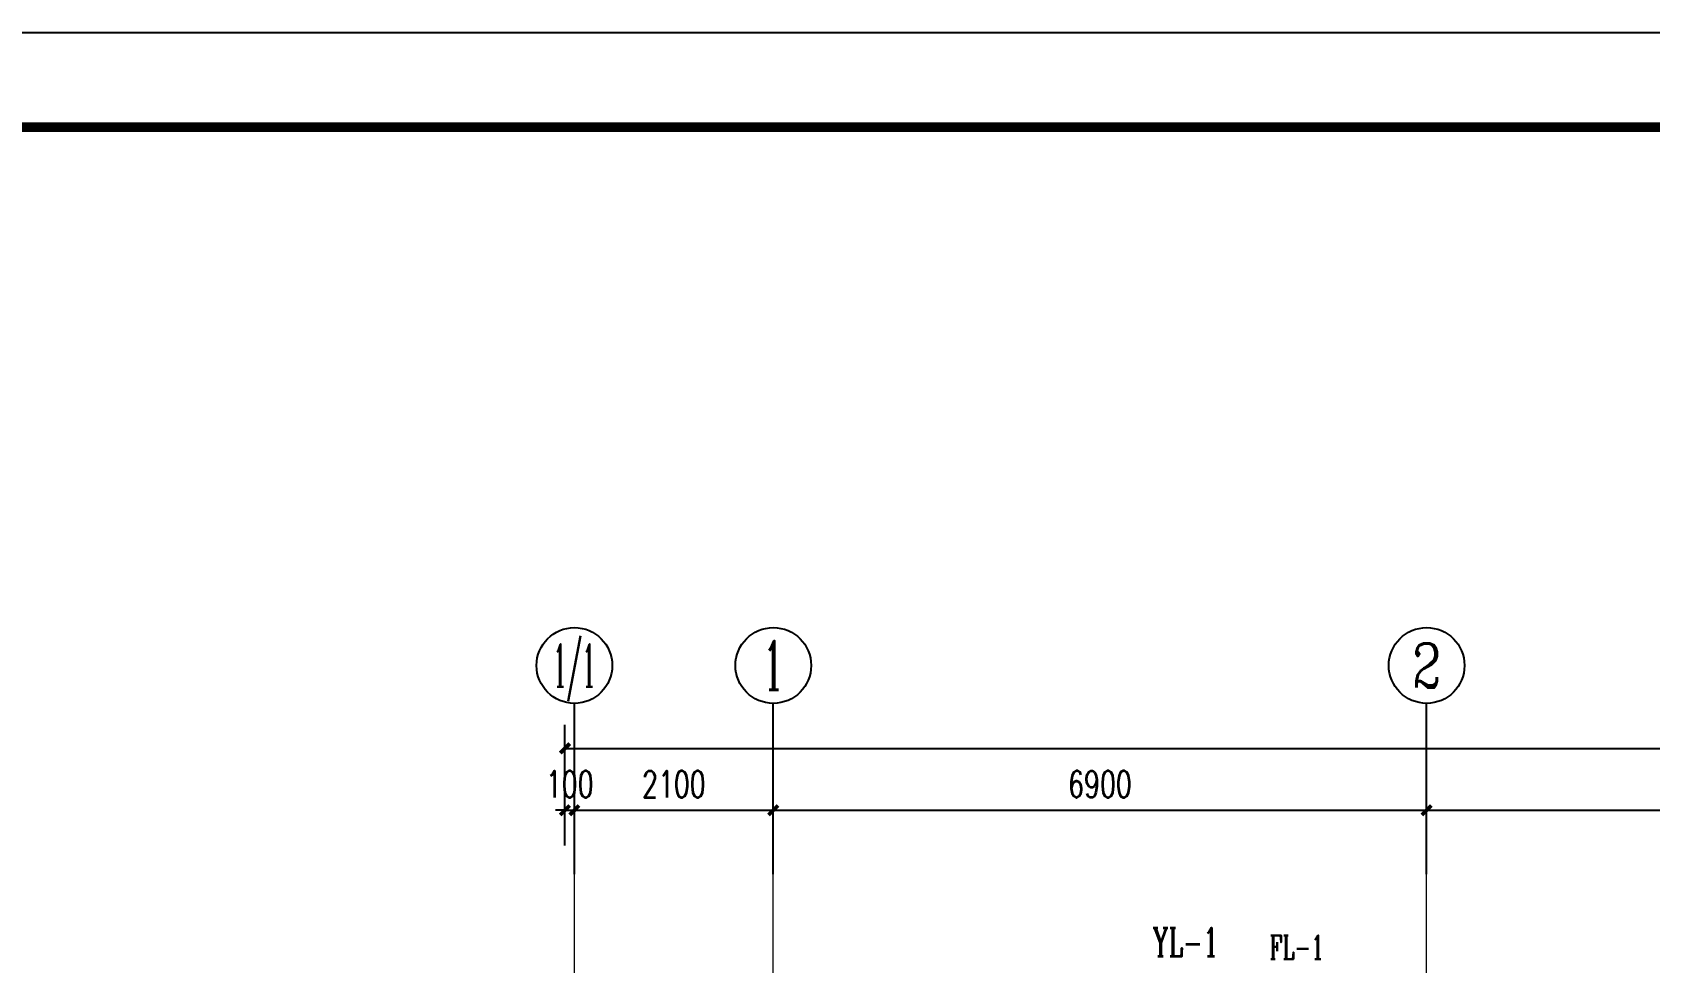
# Model space of a CAD drawing. Extents: x 1475400 to 1714963, y -629303 to -315532.
# Drawn here: x 1518849 to 1535929, y -426443 to -416621 of the extents above; entities that cross this region are included whole.
import ezdxf
from ezdxf.enums import TextEntityAlignment as Align

# ---------------------------------------------------------------- set-up
doc = ezdxf.new("R2010")
doc.units = 0
doc.header["$LTSCALE"] = 1000
doc.linetypes.add('DOTE', pattern=[2.42, 2, -0.2, 0.02, -0.2])
for name, color, linetype in [('A-ANNO-DIMS', 3, 'Continuous'), ('AXIS', 3, 'Continuous'), ('AXIS_TEXT', 7, 'Continuous'), ('BTTK', 7, 'Continuous'), ('P-RAIN-IDEN', 171, 'Continuous'), ('P-WAST-IDEN', 21, 'Continuous'), ('PUB_DIM', 3, 'Continuous'), ('PUB_TITLE', 4, 'Continuous'), ('建筑底图', 7, 'Continuous')]:
    doc.layers.add(name, color=color, linetype=linetype)
doc.layers.add('DOTE', color=8, linetype='DOTE', lineweight=9)
doc.styles.add('_TCH_AXIS', font='COMPLEX', dxfattribs={"bigfont": 'GBCBIG'})
doc.styles.add('_TWT_SERIAL', font='COMPLEX', dxfattribs={"width": 0.8, "height": 3, "bigfont": 'HZTXT'})
doc.styles.add('A_DIM_T3', font='SIMPLEX', dxfattribs={"width": 0.7, "bigfont": 'HZ'})
doc.styles.add('COMPLEX', font='COMPLEX')
doc.styles.add('HZ(TK)', font='geniso.shx', dxfattribs={"width": 0.9, "bigfont": 'hztxt.shx'})
doc.dimstyles.new('_TCH_ARCH&&100', dxfattribs={"dimtxt": 280, "dimasz": 100, "dimexe": 250, "dimexo": 300, "dimgap": 135, "dimtad": 1, "dimdec": 0, "dimzin": 0, "dimdsep": 46, "dimtxsty": 'A_DIM_T3', "dimblk": 'ARCHTICK', "dimcen": 0.09, "dimclrt": 7, "dimazin": 2, "dimtfac": 1, "dimtdec": 0, "dimtix": 1, "dimtmove": 2, "dimatfit": 3, "dimfxl": 150, "dimtolj": 1, "dimtzin": 0, "dimarcsym": 0})

# ---------------------------------------------------------------- blocks, each defined once
blk = doc.blocks.new('_ArchTick')
at = {"color": 0, "linetype": 'ByBlock', "const_width": 0.4}
blk.add_lwpolyline([(-0.5, -0.5), (0.5, 0.5)], dxfattribs=at)
blk = doc.blocks.new('*D244')
at = {"layer": 'A-ANNO-DIMS', "color": 0, "lineweight": -2, "transparency": 16777216}
for p, q in [((862963, -343010), (862963, -342386)), ((863063, -343010), (863063, -342386)), ((862963, -342636), (862863, -342636)), ((862963, -342636), (863063, -342636)), ((863063, -342636), (863163, -342636))]:
    blk.add_line(p, q, dxfattribs=at)
at = {"layer": 'Defpoints', "color": 0, "transparency": 16777216}
for p in [(863063, -342636), (862963, -343310), (863063, -343310)]:
    blk.add_point(p, dxfattribs=at)
at = {"layer": 'A-ANNO-DIMS', "color": 0, "lineweight": -2, "transparency": 16777216, "xscale": 100, "yscale": 100, "zscale": 100}
blk.add_blockref('_ArchTick', (862963, -342636), dxfattribs=at)
at = {"layer": 'A-ANNO-DIMS', "color": 0, "lineweight": -2, "transparency": 16777216, "xscale": 100, "yscale": 100, "zscale": 100, "rotation": 180}
blk.add_blockref('_ArchTick', (863063, -342636), dxfattribs=at)
at = {"layer": 'A-ANNO-DIMS', "color": 7, "transparency": 16777216, "insert": (863013, -342361), "char_height": 280, "attachment_point": 5, "style": 'A_DIM_T3'}
blk.add_mtext('\\A1;100', dxfattribs=at)
blk = doc.blocks.new('*D245')
at = {"layer": 'A-ANNO-DIMS', "color": 0, "lineweight": -2, "transparency": 16777216}
for p, q in [((863063, -343010), (863063, -342386)), ((865163, -343010), (865163, -342386)), ((863063, -342636), (865163, -342636))]:
    blk.add_line(p, q, dxfattribs=at)
at = {"layer": 'Defpoints', "color": 0, "transparency": 16777216}
for p in [(865163, -342636), (863063, -343310), (865163, -343310)]:
    blk.add_point(p, dxfattribs=at)
at = {"layer": 'A-ANNO-DIMS', "color": 0, "lineweight": -2, "transparency": 16777216, "xscale": 100, "yscale": 100, "zscale": 100, "rotation": 180}
blk.add_blockref('_ArchTick', (863063, -342636), dxfattribs=at)
at = {"layer": 'A-ANNO-DIMS', "color": 0, "lineweight": -2, "transparency": 16777216, "xscale": 100, "yscale": 100, "zscale": 100}
blk.add_blockref('_ArchTick', (865163, -342636), dxfattribs=at)
at = {"layer": 'A-ANNO-DIMS', "color": 7, "transparency": 16777216, "insert": (864113, -342361), "char_height": 280, "attachment_point": 5, "style": 'A_DIM_T3'}
blk.add_mtext('\\A1;2100', dxfattribs=at)
blk = doc.blocks.new('*D246')
at = {"layer": 'A-ANNO-DIMS', "color": 0, "lineweight": -2, "transparency": 16777216}
for p, q in [((865163, -343010), (865163, -342386)), ((872063, -343010), (872063, -342386)), ((865163, -342636), (872063, -342636))]:
    blk.add_line(p, q, dxfattribs=at)
at = {"layer": 'Defpoints', "color": 0, "transparency": 16777216}
for p in [(872063, -342636), (865163, -343310), (872063, -343310)]:
    blk.add_point(p, dxfattribs=at)
at = {"layer": 'A-ANNO-DIMS', "color": 0, "lineweight": -2, "transparency": 16777216, "xscale": 100, "yscale": 100, "zscale": 100, "rotation": 180}
blk.add_blockref('_ArchTick', (865163, -342636), dxfattribs=at)
at = {"layer": 'A-ANNO-DIMS', "color": 0, "lineweight": -2, "transparency": 16777216, "xscale": 100, "yscale": 100, "zscale": 100}
blk.add_blockref('_ArchTick', (872063, -342636), dxfattribs=at)
at = {"layer": 'A-ANNO-DIMS', "color": 7, "transparency": 16777216, "insert": (868613, -342361), "char_height": 280, "attachment_point": 5, "style": 'A_DIM_T3'}
blk.add_mtext('\\A1;6900', dxfattribs=at)
blk = doc.blocks.new('*D247')
at = {"layer": 'A-ANNO-DIMS', "color": 0, "lineweight": -2, "transparency": 16777216}
for p, q in [((872063, -343010), (872063, -342386)), ((878963, -343010), (878963, -342386)), ((872063, -342636), (878963, -342636))]:
    blk.add_line(p, q, dxfattribs=at)
at = {"layer": 'Defpoints', "color": 0, "transparency": 16777216}
for p in [(878963, -342636), (872063, -343310), (878963, -343310)]:
    blk.add_point(p, dxfattribs=at)
at = {"layer": 'A-ANNO-DIMS', "color": 0, "lineweight": -2, "transparency": 16777216, "xscale": 100, "yscale": 100, "zscale": 100, "rotation": 180}
blk.add_blockref('_ArchTick', (872063, -342636), dxfattribs=at)
at = {"layer": 'A-ANNO-DIMS', "color": 0, "lineweight": -2, "transparency": 16777216, "xscale": 100, "yscale": 100, "zscale": 100}
blk.add_blockref('_ArchTick', (878963, -342636), dxfattribs=at)
at = {"layer": 'A-ANNO-DIMS', "color": 7, "transparency": 16777216, "insert": (875513, -342361), "char_height": 280, "attachment_point": 5, "style": 'A_DIM_T3'}
blk.add_mtext('\\A1;6900', dxfattribs=at)
blk = doc.blocks.new('*D253')
at = {"layer": 'Defpoints', "color": 0, "transparency": 16777216}
for p in [(899763, -341983), (862963, -343310), (899763, -343310)]:
    blk.add_point(p, dxfattribs=at)
at = {"layer": 'PUB_DIM', "color": 0, "lineweight": -2, "transparency": 16777216}
for p, q in [((862963, -343010), (862963, -341733)), ((899763, -343010), (899763, -341733)), ((862963, -341983), (899763, -341983))]:
    blk.add_line(p, q, dxfattribs=at)
at = {"layer": 'PUB_DIM', "color": 0, "lineweight": -2, "transparency": 16777216, "xscale": 100, "yscale": 100, "zscale": 100, "rotation": 180}
blk.add_blockref('_ArchTick', (862963, -341983), dxfattribs=at)
at = {"layer": 'PUB_DIM', "color": 0, "lineweight": -2, "transparency": 16777216, "xscale": 100, "yscale": 100, "zscale": 100}
blk.add_blockref('_ArchTick', (899763, -341983), dxfattribs=at)
at = {"layer": 'PUB_DIM', "color": 7, "transparency": 16777216, "insert": (881363, -341708), "char_height": 280, "attachment_point": 5, "style": 'A_DIM_T3'}
blk.add_mtext('\\A1;36800', dxfattribs=at)
blk = doc.blocks.new('_AXISO')
blk.add_circle((0, 0), 0.5)
at = {"layer": 'AXIS_TEXT', "style": 'COMPLEX', "width": 1.041667}
blk.add_attdef('A', text='', height=0.56, dxfattribs=at).set_placement((-0.25, -0.28), (0.25, -0.28), align=Align.FIT)
blk = doc.blocks.new('vhtemplate_2019年新竖式图框_A1')
at = {"layer": 'PUB_TITLE', "color": 7}
blk.add_lwpolyline([(0, 594), (841, 594), (841, 0), (0, 0)], close=True, dxfattribs=at)
at = {"layer": 'PUB_TITLE', "const_width": 1}
blk.add_lwpolyline([(25, 10), (831, 10), (831, 584), (25, 584)], close=True, dxfattribs=at)
at = {"layer": 'BTTK', "color": 4, "style": 'HZ(TK)', "width": 0.9}
for tag, p in [('合作单位_001', (795.83, 509.44)), ('建设单位_001', (795.85, 207.44)), ('工程名称_001', (795.62, 174.44)), ('子项名称_001', (805.71, 157.94)), ('图纸名称_001', (795.45, 138.94))]:
    blk.add_attdef(tag, p, '', height=3.5, dxfattribs=at)
for tag, p in [('注册证书号', (808.5, 279)), ('注册印章号', (808.5, 271)), ('设计号', (806, 193)), ('图别', (789.75, 34)), ('图号', (822.25, 34)), ('版本号', (789.75, 26)), ('日期', (822.25, 26))]:
    blk.add_attdef(tag, text='', height=3.5, dxfattribs=at).set_placement(p, align=Align.MIDDLE)
blk = doc.blocks.new('sdfcsf')
at = {"layer": 'AXIS'}
for p, q in [((863063.1, -343309.6), (863063.1, -341507.6)), ((865163.1, -343309.6), (865163.1, -341507.6)), ((872063.1, -343309.6), (872063.1, -341507.6))]:
    blk.add_line(p, q, dxfattribs=at)
at = {"layer": 'DOTE'}
for p, q in [((863063.1, -383511.1), (863063.1, -343309.6)), ((865163.1, -383511.1), (865163.1, -343309.6)), ((872063.1, -383511.1), (872063.1, -343309.6))]:
    blk.add_line(p, q, dxfattribs=at)
at = {"layer": 'AXIS'}
ref = blk.add_blockref('_AXISO', (863063.1, -341107.6), dxfattribs=dict(at, xscale=800, yscale=800, zscale=800))
ref.add_attrib('A', '1/1', dxfattribs={"layer": 'AXIS_TEXT', "height": 452.55, "style": '_TCH_AXIS', "width": 0.456522}).set_placement((862836.9, -341333.9), (863289.4, -341333.9), align=Align.FIT)
ref = blk.add_blockref('_AXISO', (865163.1, -341107.6), dxfattribs=dict(at, xscale=800, yscale=800, zscale=800))
ref.add_attrib('A', '1', dxfattribs={"layer": 'AXIS_TEXT', "height": 514.7, "style": '_TCH_AXIS'}).set_placement((865052.8, -341364.9), (865273.4, -341364.9), align=Align.FIT)
ref = blk.add_blockref('_AXISO', (872063.1, -341107.6), dxfattribs=dict(at, xscale=800, yscale=800, zscale=800))
ref.add_attrib('A', '2', dxfattribs={"layer": 'AXIS_TEXT', "height": 465.9, "style": '_TCH_AXIS'}).set_placement((871907.8, -341340.6), (872218.5, -341340.6), align=Align.FIT)
at = {"layer": 'A-ANNO-DIMS'}
for p1, p2, picture, middle in [((862963.1, -343309.6), (863063.1, -343309.6), '*D244', (863013.1, -342361)), ((863063.1, -343309.6), (865163.1, -343309.6), '*D245', (864113.1, -342361)), ((865163.1, -343309.6), (872063.1, -343309.6), '*D246', (868613.1, -342361)), ((872063.1, -343309.6), (878963.1, -343309.6), '*D247', (875513.1, -342361))]:
    dim = blk.add_aligned_dim(p1=p1, p2=p2, distance=673.6, dimstyle='_TCH_ARCH&&100', dxfattribs=at)
    dim.commit()
    dim.dimension.update_dxf_attribs({"geometry": picture, "text_midpoint": middle})
at = {"layer": 'PUB_DIM'}
dim = blk.add_aligned_dim(p1=(862963.1, -343309.6), p2=(899763.1, -343309.6), distance=1326.5, dimstyle='_TCH_ARCH&&100', dxfattribs=at)
dim.commit()
dim.dimension.update_dxf_attribs({"geometry": '*D253', "text_midpoint": (881363.1, -341708.1)})

msp = doc.modelspace()

# ---------------------------------------------------------------- block references
at = {"xscale": 100.1, "yscale": 100.1, "zscale": 100.1}
msp.add_blockref('vhtemplate_2019年新竖式图框_A1', (1501350.2, -476080.2), dxfattribs=at)
at = {"layer": '建筑底图'}
msp.add_blockref('sdfcsf', (661511.1, -82197.6), dxfattribs=at)

# ---------------------------------------------------------------- texts
at = {"layer": 'P-RAIN-IDEN', "color": 7, "style": '_TWT_SERIAL', "width": 0.64}
msp.add_text('YL-1', height=300, dxfattribs=at).set_placement((1530676.2, -426375.8))
at = {"layer": 'P-WAST-IDEN', "color": 7, "style": '_TWT_SERIAL', "width": 0.64}
msp.add_text('FL-1', height=250, dxfattribs=at).set_placement((1531914.3, -426405.2))

doc.saveas('drawing.dxf')
